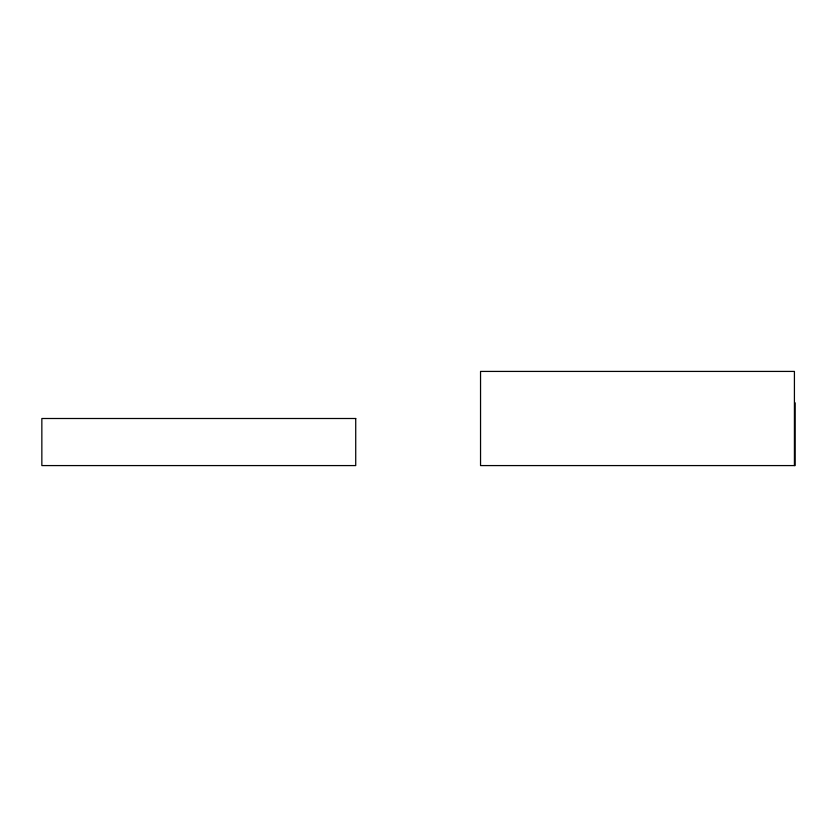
<?xml version="1.0" encoding="UTF-8"?>
<svg xmlns="http://www.w3.org/2000/svg" width="837" height="837" viewBox="0 0 837 837"><rect width="100%" height="100%" fill="white"/><g stroke="black" fill="none" stroke-linecap="round" stroke-linejoin="round"><path stroke-width="1.26" d="M795.15 402.806L795.15 465.581L480.543 465.581L480.543 371.419L794.418 371.419L794.418 465.581M355.725 418.5L41.85 418.5L41.85 465.581L355.725 465.581L355.725 418.5"/></g></svg>
